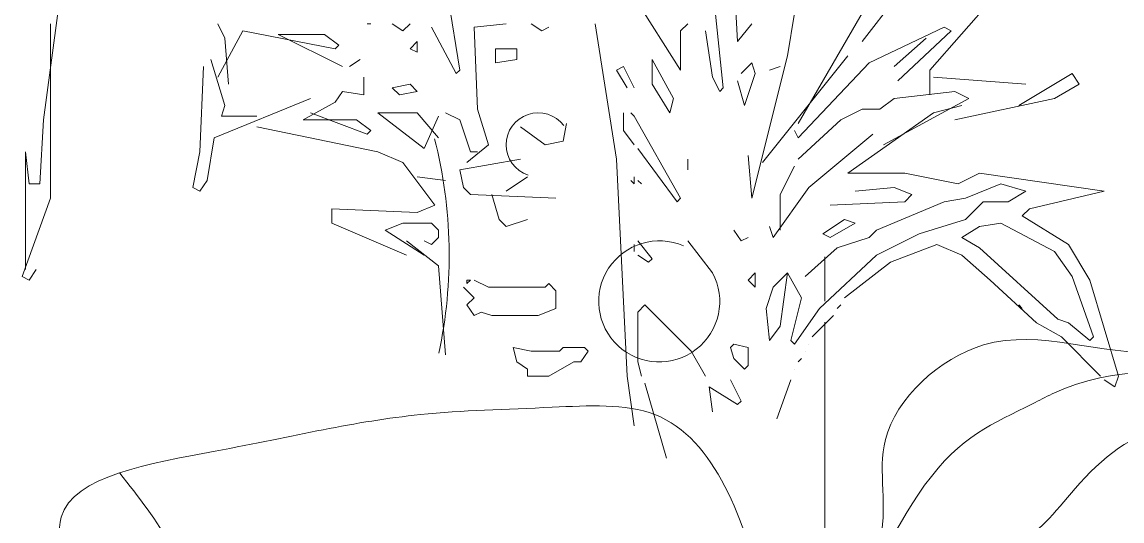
# Model space of a CAD drawing. Header units: metres. Extents: x -2 to 3328848, y -2 to 2725060.
# Drawn here: x 1663894.02 to 1663899.51, y 1363167.64 to 1363170.13 of the extents above; entities that cross this region are included whole.
import ezdxf

# ---------------------------------------------------------------- set-up
doc = ezdxf.new("R2010")
doc.units = ezdxf.units.M
doc.layers.get('0').update_dxf_attribs({"color": 253, "lineweight": 0})
doc.layers.add('8', color=253, linetype='Continuous', lineweight=0)
doc.layers.add('CYAN', color=253, linetype='Continuous', lineweight=0)

# ---------------------------------------------------------------- blocks, each defined once
blk = doc.blocks.new('A$C16C20323')
at = {"layer": '8'}
h = blk.add_hatch(dxfattribs=at)
h.set_pattern_fill('SWAMP', color=256, scale=10, angle=-25.0169, style=0)
h.set_pattern_definition([(205.017, (2187.62, -9811.43), (-208.1075, 145.6265), [31.75, -222.25]), (115.0169, (2173.24, -9818.15), (22.063, 253.0396), [15.875, -424.066]), (115.0169, (2169.64, -9819.83), (22.063, 253.0396), [12.7, -427.241]), (115.0169, (2176.83, -9816.47), (22.063, 253.0396), [12.7, -427.241]), (145.017, (2166.04, -9821.5), (22.0625, 253.0396), [10.16, -243.84]), (85.017, (2180.43, -9814.8), (230.17, 107.413), [10.16, -243.84])])
edge = h.paths.add_edge_path()
edge.add_spline(control_points=[(3949.4, 685.54), (3946.28, 686.68), (3943.15, 687.85), (3940.03, 689.03)], knot_values=[186.426901, 186.426901, 186.426901, 186.426901, 196.025939, 196.025939, 196.025939, 196.025939], degree=3, periodic=0)
edge.add_spline(control_points=[(3940.03, 689.03), (3922.48, 695.67), (3894.29, 707.06), (3866.72, 715.61), (3856.23, 718.86)], knot_values=[196.025939, 196.025939, 196.025939, 196.025939, 249.99819, 283.171243, 283.171243, 283.171243, 283.171243], degree=3, periodic=0)
edge.add_line((3856.23, 718.86), (3947.28, 969.25))
edge.add_spline(control_points=[(3947.28, 969.25), (3957.41, 965), (3984.03, 953.85), (4012.95, 944.47), (4030.67, 938.28)], knot_values=[196.025939, 196.025939, 196.025939, 196.025939, 229.198992, 283.171243, 283.171243, 283.171243, 283.171243], degree=3, periodic=0)
edge.add_spline(control_points=[(4030.67, 938.28), (4033.82, 937.18), (4036.96, 936.07), (4040.09, 934.94)], knot_values=[186.426901, 186.426901, 186.426901, 186.426901, 196.025939, 196.025939, 196.025939, 196.025939], degree=3, periodic=0)
edge.add_spline(control_points=[(4040.09, 934.94), (4075.75, 922.08), (4114.33, 904.91), (4139.31, 873.55), (4142.09, 869.71)], knot_values=[62.590189, 62.590189, 62.590189, 62.590189, 171.893266, 186.426901, 186.426901, 186.426901, 186.426901], degree=3, periodic=0)
edge.add_spline(control_points=[(4142.09, 869.71), (4145.32, 865.26), (4148.34, 860.58), (4151.22, 855.76)], knot_values=[45.709957, 45.709957, 45.709957, 45.709957, 62.590189, 62.590189, 62.590189, 62.590189], degree=3, periodic=0)
edge.add_spline(control_points=[(4151.22, 855.76), (4159, 842.68), (4165.68, 828.46), (4172.36, 814.24)], knot_values=[0, 0, 0, 0, 45.709957, 45.709957, 45.709957, 45.709957], degree=3, periodic=0)
edge.add_line((4172.36, 814.24), (4128.31, 693.09))
edge.add_spline(control_points=[(4128.31, 693.09), (4104.25, 681.94), (4046.11, 655), (3984.99, 672.49), (3949.4, 685.54)], knot_values=[0, 0, 0, 0, 77.123824, 186.426901, 186.426901, 186.426901, 186.426901], degree=3, periodic=0)
h = blk.add_hatch(dxfattribs=at)
h.set_pattern_fill('SWAMP', color=256, scale=10, angle=45, style=0)
h.set_pattern_definition([(237.018, (-6698.01, 415.2), (115.3844, -226.279), [31.75, -222.25]), (327.018, (-6706.66, 401.87), (253.6557, -13.2133), [15.875, -424.066]), (327.018, (-6708.82, 398.54), (253.6557, -13.2133), [12.7, -427.241]), (327.018, (-6704.5, 405.2), (253.6557, -13.2133), [12.7, -427.241]), (297.018, (-6710.98, 395.21), (253.6557, -13.2137), [10.16, -243.84]), (357.018, (-6702.34, 408.53), (138.2713, 213.0654), [10.16, -243.84])])
edge = h.paths.add_edge_path()
edge.add_spline(control_points=[(3941.82, 705.42), (3942.52, 702.16), (3943.24, 698.91), (3943.98, 695.65)], knot_values=[186.426901, 186.426901, 186.426901, 186.426901, 196.025939, 196.025939, 196.025939, 196.025939], degree=3, periodic=0)
edge.add_spline(control_points=[(3943.98, 695.65), (3948.12, 677.36), (3955.49, 647.86), (3960.14, 619.37), (3961.91, 608.52)], knot_values=[196.025939, 196.025939, 196.025939, 196.025939, 249.99819, 283.171243, 283.171243, 283.171243, 283.171243], degree=3, periodic=0)
edge.add_line((3961.91, 608.52), (4222.5, 664))
edge.add_spline(control_points=[(4222.5, 664), (4219.7, 674.62), (4212.34, 702.54), (4207.06, 732.48), (4203.39, 750.88)], knot_values=[196.025939, 196.025939, 196.025939, 196.025939, 229.198992, 283.171243, 283.171243, 283.171243, 283.171243], degree=3, periodic=0)
edge.add_spline(control_points=[(4203.39, 750.88), (4202.73, 754.15), (4202.07, 757.42), (4201.38, 760.68)], knot_values=[186.426901, 186.426901, 186.426901, 186.426901, 196.025939, 196.025939, 196.025939, 196.025939], degree=3, periodic=0)
edge.add_spline(control_points=[(4201.38, 760.68), (4193.59, 797.77), (4181.93, 838.36), (4154.34, 867.44), (4150.92, 870.73)], knot_values=[62.590189, 62.590189, 62.590189, 62.590189, 171.893266, 186.426901, 186.426901, 186.426901, 186.426901], degree=3, periodic=0)
edge.add_spline(control_points=[(4150.92, 870.73), (4146.95, 874.54), (4142.74, 878.18), (4138.36, 881.7)], knot_values=[45.709957, 45.709957, 45.709957, 45.709957, 62.590189, 62.590189, 62.590189, 62.590189], degree=3, periodic=0)
edge.add_spline(control_points=[(4138.36, 881.7), (4126.49, 891.21), (4113.33, 899.8), (4100.18, 908.39)], knot_values=[0, 0, 0, 0, 45.709957, 45.709957, 45.709957, 45.709957], degree=3, periodic=0)
edge.add_line((4100.18, 908.39), (3974.08, 881.55))
edge.add_spline(control_points=[(3974.08, 881.55), (3959.71, 859.27), (3924.97, 805.42), (3933.83, 742.47), (3941.82, 705.42)], knot_values=[0, 0, 0, 0, 77.123824, 186.426901, 186.426901, 186.426901, 186.426901], degree=3, periodic=0)
for p, q in [((4509.98, 1246.58), (4487.2, 1106.38)), ((4368.03, 1197.51), (4357.52, 1097.62)), ((4676.47, 1199.26), (4692.24, 1081.84)), ((4289.17, 1120.4), (4241.86, 1181.73)), ((4411.84, 1158.95), (4378.55, 1106.38)), ((4217.32, 1150.19), (4255.88, 1106.38)), ((4352.26, 1151.94), (4350.51, 1120.4)), ((4320.72, 1080.09), (4289.17, 1134.42)), ((4322.47, 1134.42), (4325.97, 1113.39)), ((4245.36, 1125.66), (4248.87, 1127.41)), ((4248.87, 1127.41), (4285.67, 1109.88)), ((4350.51, 1120.4), (4343.5, 1129.16)), ((4378.55, 1125.66), (4375.04, 1129.16)), ((4420.61, 1129.16), (4410.09, 1062.57)), ((4446.89, 1125.66), (4443.39, 1127.41)), ((4452.15, 1129.16), (4446.89, 1125.66)), ((4464.42, 1129.16), (4480.19, 1127.41)), ((4480.19, 1127.41), (4478.44, 1087.1)), ((4488.95, 1104.63), (4501.22, 1127.41)), ((4515.24, 1125.66), (4511.73, 1129.16)), ((4520.5, 1129.16), (4515.24, 1125.66)), ((4532.76, 1129.16), (4531.01, 1129.16)), ((4531.01, 1129.16), (4531.01, 1129.16)), ((4606.37, 1129.16), (4602.86, 1122.15)), ((4688.73, 1043.29), (4688.73, 1129.16)), ((4271.65, 1101.12), (4245.36, 1125.66)), ((4257.63, 1122.15), (4273.4, 1108.13)), ((4362.78, 1102.87), (4366.28, 1125.66)), ((4378.55, 1106.38), (4378.55, 1125.66)), ((4576.58, 1123.9), (4545.03, 1108.13)), ((4546.78, 1118.65), (4553.79, 1123.9)), ((4594.1, 1125.66), (4548.54, 1116.89)), ((4553.79, 1123.9), (4576.58, 1123.9)), ((4606.37, 1102.87), (4594.1, 1125.66)), ((4602.86, 1122.15), (4601.11, 1099.37)), ((4459.16, 1111.64), (4459.16, 1116.89)), ((4459.16, 1116.89), (4469.68, 1116.89)), ((4469.68, 1116.89), (4469.68, 1109.88)), ((4508.23, 1115.14), (4508.23, 1120.4)), ((4508.23, 1120.4), (4511.73, 1116.89)), ((4511.73, 1116.89), (4508.23, 1115.14)), ((4548.54, 1116.89), (4546.78, 1118.65)), ((4296.18, 1113.39), (4338.24, 1060.82)), ((4325.97, 1113.39), (4343.5, 1043.29)), ((4382.05, 1092.36), (4392.57, 1111.64)), ((4392.57, 1111.64), (4392.57, 1099.37)), ((4469.68, 1109.88), (4459.16, 1111.64)), ((4536.27, 1111.64), (4541.53, 1108.13)), ((4609.87, 1111.64), (4602.86, 1088.85)), ((4255.88, 1106.38), (4255.88, 1094.11)), ((4285.67, 1109.88), (4320.72, 1073.08)), ((4329.48, 1108.13), (4334.74, 1106.38)), ((4343.5, 1109.88), (4341.75, 1104.63)), ((4348.76, 1104.63), (4343.5, 1109.88)), ((4401.33, 1097.62), (4406.59, 1108.13)), ((4410.09, 1106.38), (4404.83, 1097.62)), ((4406.59, 1108.13), (4410.09, 1106.38)), ((4487.2, 1106.38), (4488.95, 1104.63)), ((4613.38, 1108.13), (4615.13, 1066.07)), ((4185.78, 1104.63), (4182.27, 1099.37)), ((4182.27, 1099.37), (4194.54, 1092.36)), ((4212.06, 1088.85), (4185.78, 1104.63)), ((4254.12, 1102.87), (4208.56, 1099.37)), ((4341.75, 1104.63), (4347, 1088.85)), ((4347, 1088.85), (4350.51, 1101.12)), ((4359.27, 1095.86), (4362.78, 1102.87)), ((4392.57, 1099.37), (4383.8, 1085.35)), ((4508.23, 1095.86), (4511.73, 1099.37)), ((4511.73, 1099.37), (4520.5, 1097.62)), ((4534.52, 1102.87), (4534.52, 1094.11)), ((4236.6, 1092.36), (4243.61, 1095.86)), ((4243.61, 1095.86), (4273.4, 1092.36)), ((4357.52, 1097.62), (4359.27, 1095.86)), ((4516.99, 1094.11), (4508.23, 1095.86)), ((4520.5, 1097.62), (4516.99, 1094.11)), ((4534.52, 1094.11), (4545.03, 1095.86)), ((4545.03, 1095.86), (4548.54, 1090.61)), ((4194.54, 1092.36), (4243.61, 1081.84)), ((4278.66, 1069.58), (4236.6, 1092.36)), ((4240.1, 1088.85), (4254.12, 1085.35)), ((4273.4, 1092.36), (4280.41, 1087.1)), ((4383.8, 1085.35), (4382.05, 1092.36)), ((4548.54, 1090.61), (4564.31, 1081.84)), ((4608.12, 1073.08), (4560.8, 1092.36)), ((4602.86, 1088.85), (4604.61, 1083.6)), ((4254.12, 1085.35), (4296.18, 1055.56)), ((4280.41, 1087.1), (4289.17, 1087.1)), ((4289.17, 1087.1), (4299.69, 1081.84)), ((4401.33, 1083.6), (4378.55, 1043.29)), ((4403.08, 1085.35), (4401.33, 1083.6)), ((4406.59, 1076.59), (4406.59, 1085.35)), ((4478.44, 1087.1), (4473.18, 1069.58)), ((4494.21, 1085.35), (4487.2, 1081.84)), ((4508.23, 1085.35), (4497.71, 1073.08)), ((4497.71, 1083.6), (4504.72, 1067.82)), ((4504.72, 1067.82), (4527.51, 1085.35)), ((4527.51, 1085.35), (4508.23, 1085.35)), ((4532.76, 1074.83), (4560.8, 1085.35)), ((4604.61, 1083.6), (4587.09, 1083.6)), ((4299.69, 1081.84), (4320.72, 1062.57)), ((4436.38, 1071.33), (4434.63, 1080.09)), ((4457.41, 1078.34), (4445.14, 1069.58)), ((4487.2, 1081.84), (4481.94, 1066.07)), ((4587.09, 1078.34), (4527.51, 1066.07)), ((4538.02, 1081.84), (4531.01, 1076.59)), ((4564.31, 1081.84), (4538.02, 1081.84)), ((4692.24, 1081.84), (4693.99, 1050.3)), ((4283.91, 1074.83), (4315.46, 1048.55)), ((4320.72, 1073.08), (4322.47, 1076.59)), ((4401.33, 1069.58), (4406.59, 1076.59)), ((4531.01, 1076.59), (4532.76, 1074.83)), ((4611.62, 1052.05), (4608.12, 1073.08)), ((4380.3, 1041.54), (4399.58, 1067.82)), ((4445.14, 1069.58), (4436.38, 1071.33)), ((4473.18, 1069.58), (4483.69, 1060.82)), ((4343.5, 1043.29), (4345.25, 1064.32)), ((4375.04, 1057.31), (4375.04, 1062.57)), ((4375.04, 1062.57), (4375.04, 1057.31)), ((4410.09, 1062.57), (4404.83, 955.67)), ((4487.2, 1057.31), (4457.41, 1062.57)), ((4481.94, 1066.07), (4478.44, 1066.07)), ((4527.51, 1066.07), (4515.24, 1060.82)), ((4615.13, 1066.07), (4618.63, 1048.55)), ((4699.25, 1050.3), (4701, 1066.07)), ((4701, 1066.07), (4701, 1008.24)), ((4329.48, 1045.04), (4322.47, 1059.06)), ((4485.45, 1048.55), (4487.2, 1057.31)), ((4515.24, 1060.82), (4499.47, 1039.79)), ((4231.34, 1055.56), (4170.01, 1046.8)), ((4241.86, 1050.3), (4231.34, 1055.56)), ((4268.14, 1055.56), (4241.86, 1050.3)), ((4296.18, 1055.56), (4268.14, 1055.56)), ((4399.58, 1052.05), (4397.82, 1050.3)), ((4401.33, 1053.81), (4401.33, 1050.3)), ((4401.33, 1050.3), (4403.08, 1052.05)), ((4453.9, 1053.81), (4464.42, 1046.8)), ((4508.23, 1053.81), (4494.21, 1052.05)), ((4615.13, 1046.8), (4611.62, 1052.05)), ((4170.01, 1046.8), (4206.81, 1038.03)), ((4208.56, 1046.8), (4220.83, 1050.3)), ((4217.32, 1041.54), (4208.56, 1046.8)), ((4220.83, 1050.3), (4238.35, 1043.29)), ((4264.64, 1045.04), (4273.4, 1048.55)), ((4273.4, 1048.55), (4292.68, 1046.8)), ((4315.46, 1048.55), (4332.98, 1024.01)), ((4397.82, 1050.3), (4397.82, 1050.3)), ((4481.94, 1045.04), (4485.45, 1048.55)), ((4618.63, 1048.55), (4615.13, 1046.8)), ((4693.99, 1050.3), (4699.25, 1050.3)), ((4229.59, 1041.54), (4217.32, 1041.54)), ((4238.35, 1032.78), (4229.59, 1041.54)), ((4238.35, 1043.29), (4248.87, 1041.54)), ((4248.87, 1041.54), (4282.16, 1027.52)), ((4268.14, 1041.54), (4264.64, 1045.04)), ((4304.94, 1039.79), (4268.14, 1041.54)), ((4329.48, 1027.52), (4329.48, 1045.04)), ((4378.55, 1043.29), (4380.3, 1041.54)), ((4439.88, 1043.29), (4481.94, 1045.04)), ((4471.43, 1045.04), (4467.92, 1032.78)), ((4499.47, 1039.79), (4508.23, 1036.28)), ((4702.75, 1004.74), (4688.73, 1043.29)), ((4210.31, 1034.53), (4187.53, 1020.51)), ((4206.81, 1038.03), (4210.31, 1034.53)), ((4508.23, 1036.28), (4550.29, 1038.03)), ((4550.29, 1038.03), (4550.29, 1031.02)), ((4194.54, 1017), (4220.83, 1031.02)), ((4220.83, 1031.02), (4231.34, 1029.27)), ((4231.34, 1029.27), (4240.1, 1024.01)), ((4261.13, 1025.77), (4238.35, 1032.78)), ((4292.68, 1031.02), (4297.93, 1032.78)), ((4304.94, 1024.01), (4292.68, 1031.02)), ((4297.93, 1032.78), (4308.45, 1025.77)), ((4332.98, 1024.01), (4334.74, 1029.27)), ((4464.42, 1029.27), (4453.9, 1032.78)), ((4467.92, 1032.78), (4464.42, 1029.27)), ((4497.71, 1027.52), (4501.22, 1031.02)), ((4501.22, 1031.02), (4515.24, 1031.02)), ((4550.29, 1031.02), (4513.49, 1015.25)), ((4515.24, 1031.02), (4524, 1027.52)), ((4240.1, 1024.01), (4231.34, 1018.76)), ((4282.16, 1015.25), (4261.13, 1025.77)), ((4282.16, 1027.52), (4285.67, 1024.01)), ((4285.67, 1024.01), (4301.44, 1018.76)), ((4308.45, 1025.77), (4304.94, 1024.01)), ((4345.25, 1024.01), (4348.76, 1022.26)), ((4348.76, 1022.26), (4352.26, 1027.52)), ((4497.71, 1024.01), (4497.71, 1027.52)), ((4501.22, 1020.51), (4497.71, 1024.01)), ((4524, 1027.52), (4504.72, 1015.25)), ((4187.53, 1020.51), (4177.02, 1002.98)), ((4231.34, 1018.76), (4192.79, 983.71)), ((4252.37, 1020.51), (4240.1, 1015.25)), ((4275.15, 1011.75), (4252.37, 1020.51)), ((4301.44, 1018.76), (4317.21, 1004.74)), ((4362.78, 1006.49), (4375.04, 1022.26)), ((4399.58, 1022.26), (4392.57, 1013.5)), ((4401.33, 1020.51), (4401.33, 1017)), ((4497.71, 1009.99), (4513.49, 1022.26)), ((4504.72, 1022.26), (4501.22, 1020.51)), ((4185.78, 1004.74), (4194.54, 1017)), ((4240.1, 1015.25), (4226.08, 1002.98)), ((4310.2, 988.96), (4282.16, 1015.25)), ((4392.57, 1013.5), (4394.32, 1011.75)), ((4394.32, 1011.75), (4399.58, 1015.25)), ((4297.93, 994.22), (4275.15, 1011.75)), ((4494.21, 966.18), (4497.71, 1009.99)), ((4695.74, 1008.24), (4699.25, 1002.98)), ((4177.02, 1002.98), (4163, 955.67)), ((4175.26, 974.94), (4185.78, 1004.74)), ((4226.08, 1002.98), (4203.3, 981.95)), ((4325.97, 1006.49), (4318.96, 994.22)), ((4332.98, 999.48), (4325.97, 1006.49)), ((4325.97, 1006.49), (4329.48, 980.2)), ((4341.75, 999.48), (4341.75, 1006.49)), ((4341.75, 1006.49), (4345.25, 1002.98)), ((4345.25, 1002.98), (4341.75, 999.48)), ((4480.19, 1002.98), (4473.18, 999.48)), ((4483.69, 1001.23), (4481.94, 1002.98)), ((4481.94, 1002.98), (4483.69, 1002.98)), ((4483.69, 1002.98), (4483.69, 1001.23)), ((4699.25, 1002.98), (4702.75, 1004.74)), ((4336.49, 988.96), (4332.98, 999.48)), ((4443.39, 1001.23), (4439.88, 997.73)), ((4439.88, 997.73), (4439.88, 988.96)), ((4445.14, 999.48), (4443.39, 1001.23)), ((4473.18, 999.48), (4445.14, 999.48)), ((4480.19, 994.22), (4485.45, 999.48)), ((4318.96, 994.22), (4324.22, 973.19)), ((4483.69, 990.72), (4480.19, 994.22)), ((4212.06, 990.72), (4210.31, 988.96)), ((4210.31, 988.96), (4212.06, 990.72)), ((4301.44, 988.96), (4299.69, 990.72)), ((4322.47, 971.44), (4310.2, 988.96)), ((4334.74, 973.19), (4336.49, 988.96)), ((4396.07, 990.72), (4373.29, 967.93)), ((4399.58, 987.21), (4396.07, 990.72)), ((4399.58, 987.21), (4399.58, 962.68)), ((4439.88, 988.96), (4448.65, 985.46)), ((4471.43, 985.46), (4476.69, 987.21)), ((4476.69, 987.21), (4480.19, 985.46)), ((4480.19, 985.46), (4483.69, 990.72)), ((4187.53, 981.95), (4177.02, 973.19)), ((4192.79, 983.71), (4187.53, 981.95)), ((4203.3, 981.95), (4191.03, 974.94)), ((4313.71, 974.94), (4303.19, 985.46)), ((4329.48, 980.2), (4334.74, 973.19)), ((4448.65, 985.46), (4471.43, 985.46)), ((4191.03, 974.94), (4171.76, 955.67)), ((4177.02, 973.19), (4175.26, 974.94)), ((4315.46, 971.44), (4315.46, 971.44)), ((4324.22, 973.19), (4322.47, 971.44)), ((4345.25, 969.69), (4352.26, 971.44)), ((4345.25, 960.92), (4345.25, 969.69)), ((4352.26, 971.44), (4354.01, 969.69)), ((4354.01, 969.69), (4352.26, 964.43)), ((4424.11, 967.93), (4425.86, 969.69)), ((4425.86, 969.69), (4436.38, 969.69)), ((4436.38, 969.69), (4438.13, 967.93)), ((4452.15, 967.93), (4460.91, 969.69)), ((4460.91, 969.69), (4459.16, 962.68)), ((4317.21, 967.93), (4317.21, 967.93)), ((4320.72, 962.68), (4318.96, 964.43)), ((4352.26, 964.43), (4347, 959.17)), ((4373.29, 967.93), (4366.28, 955.67)), ((4427.62, 962.68), (4424.11, 967.93)), ((4438.13, 967.93), (4452.15, 967.93)), ((4322.47, 959.17), (4322.47, 959.17)), ((4347, 959.17), (4345.25, 960.92)), ((4399.58, 962.68), (4397.82, 955.67)), ((4431.12, 962.68), (4427.62, 962.68)), ((4443.39, 955.67), (4431.12, 962.68)), ((4459.16, 962.68), (4453.9, 959.17)), ((4453.9, 959.17), (4453.9, 955.67)), ((4163, 955.67), (4164.75, 950.41)), ((4164.75, 950.41), (4170.01, 953.92)), ((4324.22, 953.92), (4331.23, 934.64)), ((4348.76, 943.4), (4354.01, 953.92)), ((4404.83, 955.67), (4401.33, 931.13)), ((4453.9, 955.67), (4443.39, 955.67)), ((4364.53, 950.41), (4350.51, 941.65)), ((4362.78, 938.14), (4364.53, 950.41)), ((4396.07, 952.16), (4385.56, 915.36)), ((4350.51, 941.65), (4348.76, 943.4))]:
    blk.add_line(p, q, dxfattribs=at)
for centre, radius, start, end in [((4448.65, 1069.58), 15.77, 288.4349, 143.1301), ((4723.78, 1015.25), 231.32, 165.6507, 192.0649), ((4389.06, 992.47), 29.79, 151.9275, 113.6294)]:
    blk.add_arc(centre, radius, start, end, dxfattribs=at)
blk.add_open_spline([(3985.38, 879.79), (3991.14, 886.32), (4044.02, 940.95), (4139.76, 976.5), (4222.03, 933.2), (4255.45, 921.14), (4299.2, 826.01), (4273.22, 884.66), (4289.36, 929.01), (4223.58, 990.3), (4159.62, 959.22), (4102.92, 977.61), (4071.98, 951.42), (4039.29, 926.1), (4006.88, 909.63), (3984.78, 893.76), (3978.08, 888.2)], degree=3, knots=[63.260012, 63.260012, 63.260012, 63.260012, 89.174519, 286.804166, 297.603409, 364.227136, 425.451555, 449.346283, 502.472298, 569.600601, 656.63166, 693.814338, 734.946826, 767.132163, 819.857284, 844.85946, 844.85946, 844.85946, 844.85946], dxfattribs=at)
for points in [[(4019.19, 911.9), (4066.73, 922.81), (4108.61, 917.99), (4139.21, 927.64), (4184.3, 900.32), (4214.91, 873), (4261.61, 871.39), (4288.99, 855.32)], [(4654.61, 907.87), (4629.35, 871.78), (4607.7, 796), (4589.66, 680.52), (4586.05, 435.13)]]:
    blk.add_spline(points, degree=3, dxfattribs=at)
at = {"layer": 'CYAN'}
blk.add_spline([(4701.53, 5.7), (4596.87, 366.56), (4669.05, 835.7), (4683.48, 886.22), (4607.7, 918.7), (4506.66, 936.74), (4441.7, 940.35), (4391.18, 936.74), (4337.05, 846.52), (4290.13, 640.83), (4279.31, 601.13)], degree=3, dxfattribs=at)

msp = doc.modelspace()

# ---------------------------------------------------------------- linework, layer by layer
for p, q in [((1663898.0265, 1363168.9598), (1663898.0265, 1363168.738)), ((1663898.0265, 1363168.6331), (1663898.0265, 1363165.9606))]:
    msp.add_line(p, q)

# ---------------------------------------------------------------- block references
at = {"xscale": -0.010140944072121, "yscale": 0.010140944072121, "zscale": 0.010140944072121}
msp.add_blockref('A$C16C20323', (1663941.7087, 1363158.6729), dxfattribs=at)
msp.add_blockref('A$C16C20323', (1663941.7087, 1363158.6729), dxfattribs=at)

doc.saveas('drawing.dxf')
